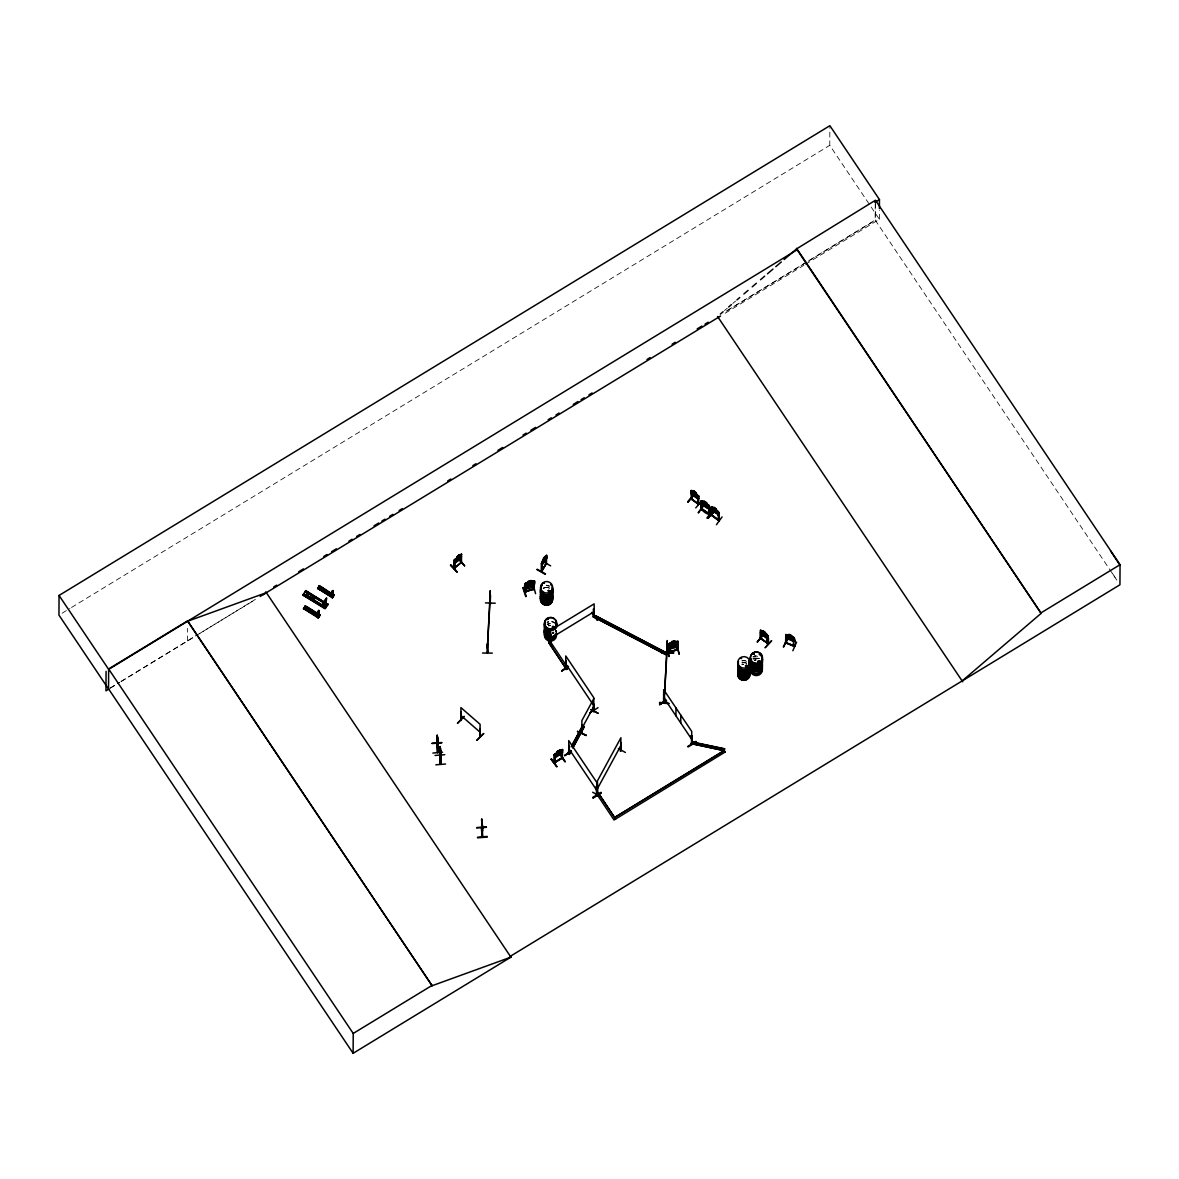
<?xml version="1.0" encoding="UTF-8"?>
<svg xmlns="http://www.w3.org/2000/svg" width="1179" height="1179" viewBox="0 0 1179 1179"><rect width="100%" height="100%" fill="white"/><g stroke="black" fill="none" stroke-linecap="round" stroke-linejoin="round"><path stroke-width="0.75" stroke-dasharray="5 3.75" d="M187.446 640.934L187.505 628.363M556.562 632.15L556.547 631.237A6.072 5.792 0.3 0 1 556.414 632.755M805.449 264.288L879.357 219.25L829.765 145.341L829.869 127.479M875.245 204.055L875.157 220.016L808.072 261.09M1116.881 580.201L875.363 220.311L875.466 202.066M879.357 219.25L879.416 210.304M552.656 633.624L553.26 632.504M553.879 633.359L553.452 632.872M553.732 633.521L553.791 632.887M556.016 632.091L556.576 630.544M724.495 310.549L727.266 308.191M732.807 303.445L735.578 301.072M110.295 688.197L119.668 682.464M121.231 681.506L197.689 634.715M199.251 633.757L255.416 599.374M806.51 262.047L725.365 311.713L806.613 262.21M62.089 613.213L69.944 608.423M71.506 607.465L829.765 145.341M808.175 261.252L875.363 220.311M110.089 688.079L119.374 682.258M120.921 681.477L255.062 599.728M725.247 313.172L803.886 265.246M547.159 622.291L548.662 621.642A6.072 5.792 0.3 0 0 547.233 622.247M553.85 632.327L552.361 632.976A6.087 5.792 0.3 0 0 553.791 632.371M753.013 658.84L754.486 658.088M550.21 623.337L547.144 624.354L550.21 623.426A6.042 5.762 0.3 0 0 547.248 624.325M548.633 625.666L550.21 625.401A6.087 5.792 0.3 0 0 548.648 625.607L550.21 625.386A6.175 5.88 0.3 0 0 548.618 625.769M552.671 632.312L553.585 632.504M754.486 658.177L759.217 658.575A6.101 5.807 0.3 0 0 753.072 658.914M743.551 664.44L741.945 664.691A6.087 5.792 0.3 0 1 743.551 664.396A6.175 5.88 0.3 0 0 741.959 664.823M543.313 588.292A6.042 5.762 0.3 0 1 549.355 588.026L546.29 587.304L543.224 588.321A6.101 5.807 0.3 0 1 549.37 588.188M549.429 585.978L546.304 585.315A6.175 5.88 0.3 0 1 549.414 585.992A6.072 5.792 0.3 0 0 546.304 585.3M757.684 658.074L759.202 658.589M547.896 587.451L549.429 588.056M745.172 662.524L746.69 663.055M1112.283 573.186L1117.073 580.422M556.4 631.679L555.604 630.22A6.072 5.792 0.3 0 1 556.267 631.561M547.233 622.6A6.087 5.792 0.3 0 1 548.662 621.967M551.816 621.819A6.087 5.792 0.3 0 1 554.616 623.205M553.776 632.003A6.072 5.792 0.3 0 1 552.347 632.637M556.4 630.426A6.042 5.762 0.3 0 1 555.869 631.841M548.648 625.99A6.072 5.792 0.3 0 1 550.21 625.725M556.562 630.883A6.087 5.792 0.3 0 1 556.429 632.386M556.4 630.75A6.042 5.762 0.3 0 1 555.869 632.165M547.233 624.649A6.042 5.762 0.3 0 1 550.225 623.75M555.604 630.544A6.087 5.792 0.3 0 1 556.267 631.915M742.004 661.006A6.087 5.792 0.3 0 1 746.646 661.39M742.004 663.055A6.042 5.762 0.3 0 1 746.616 663.438M753.086 657.086A6.087 5.792 0.3 0 1 757.67 656.305M754.486 660.255A6.175 5.88 0.3 0 1 756.063 659.989M753.101 659.135A6.042 5.762 0.3 0 1 759.143 658.869M546.304 585.654A6.087 5.792 0.3 0 1 549.385 586.302M556.709 631.06L556.562 632.592A6.175 5.88 0.3 0 0 556.65 631.119M754.516 656.113L753.027 656.762A6.072 5.792 0.3 0 1 757.67 655.951L754.501 656.113M743.566 660.417L741.989 660.682A6.072 5.792 0.3 0 1 746.646 661.036L743.566 660.402M756.078 659.872L754.472 660.122A6.087 5.792 0.3 0 1 756.078 659.827M743.551 662.392L741.959 662.745A6.042 5.762 0.3 0 1 746.616 663.114L743.551 662.392M553.364 622.026L551.831 621.51A6.072 5.792 0.3 0 1 554.602 622.851L553.319 622.026"/><path stroke-width="1.5" d="M879.416 208.521L879.46 199.59L829.869 125.696L59.053 595.454L58.95 615.114L108.542 689.022L108.645 668.994L187.549 620.906L432.118 985.732L510.92 957.142L510.36 956.272L1119.947 584.769L1120.05 564.697L875.466 200.238L796.562 248.902L1041.145 613.36L962.138 680.946M106.066 671.352L105.963 690.85L108.748 689.155M432.118 985.732L187.549 620.906M305.508 591.151L305.921 590.532L303.047 594.717L325.375 608.246L302.87 595.041L325.021 608.777L328.057 604.282L305.567 591.062M305.066 609.469L306.835 606.802M305.317 596.029L307.984 592.02M306.82 596.957L309.487 592.963M307.572 610.958L309.34 608.423M308.898 611.857L310.666 609.189M309.06 598.254L311.728 594.452M310.386 612.785L312.17 610.118M311.064 599.492L313.717 595.704M313.305 600.995L315.972 596.987M332.802 597.046L332.345 597.768L317.696 588.277L332.95 596.883L317.903 588.129M318.463 617.162L318.197 617.988M318.463 614.303L319.951 615.394M318.595 613.832L316.827 616.425M318.728 614.657L318.846 610.413M318.713 615.35L318.802 616.646M318.861 611.179L318.861 610.457M319.185 589.22L320.968 586.685M318.433 615.63L319.48 615.364M319.465 585.757L334.129 595.144M318.227 617.958L303.563 608.541L305.346 605.873L320.231 614.996L319.642 615.865L304.845 606.728L319.966 614.966M320.187 589.898L321.97 587.23M321.69 590.826L323.459 588.174M323.017 591.593L324.8 589.073M323.149 606.566L325.61 603.073M324.52 592.521L326.288 590.001M325.389 607.966L325.419 608.187M326.937 604.856L325.92 606.787L326.73 604.739L326.922 605.726M327.644 604.665L325.61 602.557M327.644 604.901L327.85 603.957M332.581 596.972L332.316 597.797M332.581 594.113L330.945 596.235M332.552 590.591L331.211 594.142L331.785 596.265M333.598 595.749L332.935 596.456M334.084 595.056L332.449 597.517L317.696 588.35L319.465 585.683M510.463 956.213L511.038 957.068L353.125 1053.304L353.228 1033.452L108.645 668.994M432.074 743.551L441.786 742.814M432.87 753.057L442.582 752.202M435.051 755.444L444.778 754.693M437.276 744.023L437.35 735.652M437.188 744.421L437.262 734.915M438.028 744.037L437.556 752.674L436.687 743.33M437.527 738.069L437.66 740.663L437.409 736.654M437.527 736.654L437.512 740.648M437.763 740.913L437.542 752.29M438.013 743.949L437.822 746.661L437.321 739.528M440.651 751.362L439.796 747.309L439.841 756.107L440.135 746.587L440.135 755.179M440.489 755.547L440.533 764.346L439.752 754.796M440.489 751.554L440.504 749.741M440.504 748.311L440.548 749.446L440.371 748.223M440.828 755.518L440.356 763.52M440.725 754.383L440.74 752.585M440.651 752.335L440.637 750.301M445.574 764.021L435.847 764.817M450.791 564.8L457.143 572.036L450.407 565.257M461.254 562.324L453.841 568.322L454.549 567.423M454.814 568.145L454.637 559.907L454.077 568.617L454.902 567.954M460.738 554.557L454.239 560.069L454.151 568.558L461.475 562.383M454.534 567.703L454.637 561.469M456.745 557.814L459.103 554.793L459.088 555.928L460.296 555.265L459.073 558.831L455.595 560.909L456.818 557.785M457.128 571.874L450.687 565.036M463.995 716.449L457.423 723.346L464.187 716.464M459.103 554.793L459.103 555.751M461.254 562.044L460.709 563.267L460.547 556.65M461.475 562.28L460.783 563.253L461.225 554.528M461.21 556.105L461.402 562.634M461.387 562.766L461.52 554.115L460.68 558.448L455.035 563.09L454.224 562.663L455.094 563.017L460.738 558.433M461.195 720.531L461.107 712.131L460.827 719.942M458.189 558.92L464.6 565.787M483.655 733.559L476.92 740.132M476.684 827.864L486.411 827.334M477.48 837.237L487.207 836.442M479.941 736.993L480.104 724.304L460.901 707.592L461.092 719.691M479.986 728.563L480.045 736.389M482.093 835.764L481.872 819.228L481.769 827.82M492.321 653.107L482.565 653.033M481.813 828.734L481.872 819.228M481.386 827.717L482.123 836.972L482.137 828.189M482.137 824.195L482.137 822.382M482.182 822.087L481.43 819.95M482.535 836.117L482.476 828.174M482.373 825.226L482.24 826.685M482.27 823.296L482.167 836.707M485.483 602.882L495.239 603.206M487.708 651.913L487.384 644.014L487.723 652.444M490.14 603.766L490.567 595.366M523.329 587.437L526.276 596.471M525.716 592.02L525.731 583.738L524.891 583.988L524.847 592.182L525.878 591.593M525.141 583.679C522.665 591.121 528.737 589.043 533.188 586.891L534.205 585.506L533.159 586.788M525.701 591.976L525.701 588.454M528.148 583.502L531.213 582.647L528.148 583.502L526.718 585.27M528.104 581.453L526.704 583.31L526.718 587.068L531.066 586.479L532.584 585.226L532.599 581.527L531.081 581.66L531.154 580.54L525.082 583.782L526.07 583.074M528.752 583.502L530.579 582.927M529.489 585.477L532.274 583.708L530.314 585.388L532.318 585.904L529.71 585.786L527.072 587.555L529.062 585.786L527.16 585.27L529.622 585.344M531.184 582.544L531.213 583.605L532.599 583.428L531.066 584.563L526.689 585.108M531.154 580.54C531.862 583.517 536.976 576.958 534.131 585.624M533.984 589.249L524.847 591.902L534.043 588.778M533.247 581.792C534.116 578.624 533.114 591.593 533.011 589.102M533.91 588.793L524.861 591.814M534.087 580.967L533.984 589.529L533.159 589.736M535.575 593.656L533.586 586.11M537.211 569.221L545.553 573.878M542.089 571.004L542.089 563.017L541.353 563.562L541.308 571.432L546.245 563.533L541.603 571.682L542.045 570.695M541.721 563.017L541.736 571.27M543.313 559.17L542.62 563.562L544.963 560.585L545.803 556.694L544.993 557.682C545.936 553.202 540.837 564.314 544.949 556.547M543.46 560.452L543.445 562.25L544.978 558.006M543.401 560.187L543.372 559.111M543.74 558.89L546.525 555.913L546.039 564.49L546.57 563.488M545.759 561.189L545.759 563.93M546.481 563.886L546.525 555.338M546.614 557.962L546.673 555.28L545.98 555.884M568.175 668.213L566.583 669.436L549.06 643.086L550.652 642.113L568.175 668.464M550.652 565.861L542.207 561.071M550.372 643.528L550.328 630.559L594.142 603.869L594.26 616.779L594.128 608.644L593.494 617.31L593.936 616.19M550.593 643.513L551.094 642.408M550.652 642.113L549.06 643.321M551.05 634.891L550.313 635.348L551.05 634.891L551.286 643.027M551.124 759.217L556.856 766.777L551.094 759.261M555.014 762.179L555.162 754.648L554.233 754.825L554.336 763.049L554.543 754.413L561.646 749.844L559.745 750.92L559.76 749.947L559.804 751.008L561.16 750.507L559.789 753.897L555.943 755.488L557.24 751.48M554.602 754.501L555.338 757.611M554.882 762.224L554.955 755.945M556.856 766.615L551.521 758.834M568.514 666.562L561.705 670.954L566.126 668.434L566.023 660.549L566.244 669.377L565.655 668.213M561.69 750.61L562.25 749.888L561.764 758.465M561.793 758.215L554.101 762.695L562.295 757.404M554.484 762.96L562.383 758.009L562.442 749.593M562.471 757.964L561.764 758.171M562.486 752.261L562.53 749.52L561.587 749.77L562.589 749.608M564.653 755.606L571.432 751.185L564.653 755.606L568.47 752.659M559.73 753.764L565.036 761.722L559.789 753.735M565.625 668.552L565.773 655.951L593.803 697.717L593.553 711.644L593.612 703.73M566.554 668.861L565.994 668.036M566.524 669.2L566.023 660.549M566.583 669.436L549.06 643.086M569.413 750.065L567.659 753.543L569.339 754.368L571.093 751.141M569.03 753.897L568.72 740.604L596.751 782.384L596.736 795.103C594.57 793.467 600.804 791.831 596.515 793.644L614.038 819.994L725.159 752.025L724.142 750.507L692.382 743.846L692.795 742.077L724.54 748.739L724.142 750.743L614.613 817.504L724.142 750.507L724.54 748.739M568.971 745.216L569.192 754.029L569.428 750.463M568.646 753.248L568.956 749.756M569.339 754.368L571.093 750.89M581.925 732.807L581.881 720.59L593.833 698.572M582.175 733.058L582.043 724.982L582.22 733.367M572.051 745.452L582.603 725.792L584.298 726.618L572.861 747.899M586.243 735.504L577.489 731.407L586.272 735.313M589.839 712.882L598.033 707.665M591.711 612.594L597.37 620.213L591.607 612.52M592.669 792.259L601.29 796.739M593.435 617.28L593.376 609.101M592.786 797.387L600.981 792.332M593.921 711.748L593.302 701.8M666.666 652.739L665.752 654.566L594.393 617.472L595.292 615.644L666.666 652.989L595.292 615.644M596.25 786.452L596.633 793.894M596.957 794.749L596.53 786.275M597.046 794.808L596.972 781.736L620.906 737.73L620.685 751.347L621.156 750.271M597.694 793.452C597.016 760.219 597.444 807.969 597.355 793.261M591.062 709.67L598.284 713.383L591.165 709.596M621.141 750.227L620.876 742.505L620.346 751.111M625.371 752.467L618.356 748.503M666.489 700.414L659.621 704.659L666.444 700.282M667.741 702.949L659.547 703.082M667.506 653.107L667.122 654.124L667.24 640.536L664.16 703.082L663.954 694.254L664.455 702.905L664.647 697.865M664.278 701.49L664.278 702.787L664.75 701.682M665.752 654.566L594.393 617.221M672.222 653.107C640.418 652.12 691.189 652.989 667.167 653.092M667.55 645.34L667.55 653.755M668.699 651.84L668.522 643.881L669.466 643.985L669.348 651.972L668.508 652.12L677.881 649.6L668.405 651.707M669.348 648.391L669.48 651.913L668.405 651.427M674.771 640.845L674.771 641.803L676.348 641.862L676.333 645.561L674.786 646.726L670.35 647.065L671.809 643.572L674.904 642.791M672.428 643.616L674.285 643.144M677.999 641.45L668.699 643.69L668.729 648.362L669.672 649.084L676.938 647.256L677.999 646.018L677.969 641.347L671.779 641.523L670.335 645.105L671.883 645.502L676.333 643.66M675.935 715.815L675.965 707.945M677.881 649.88L676.879 650.056L676.908 646.578M676.982 646.888L677.011 650.056L677.837 649.202M677.969 641.347L677.925 649.511M677.159 645.001L679.104 653.977M680.74 722.992L680.784 715.122M688.064 502.077L694.166 494.959M687.77 746.44L695.949 741.37M691.439 498.275L691.808 499.321L691.203 490.376L692.044 490.7M691.97 498.688L691.366 490.685L691.439 498.57L698.69 504.509L698.661 496.005M692.058 491.201L691.66 499.336L698.808 504.052M692.029 743.566L691.513 735.328L691.719 744.155L691.1 743.345L691.66 744.082L691.734 731.437L663.689 689.656L663.571 701.932M691.41 742.829L692.029 743.861M725.159 752.025L724.142 750.743L692.382 743.846M693.738 492.1L693.724 490.965L696.244 492.851L697.32 496.948L692.471 493.279L692.486 491.481L693.738 492.1L693.812 491.053M692.382 744.082L692.795 742.077M694.166 491.614L695.669 492.748M695.772 507.854L701.888 500.751M696.229 493.824L693.724 490.965M697.865 503.993L698.616 504.45L691.115 498.85M697.968 496.064L697.939 504.052L698.174 495.799M703.937 505.143L698.189 512.659M698.572 498.658L698.587 496.079M701.181 509.181L702.271 509.475L701.181 508.886M702.227 501.547L701.313 501.37L701.859 509.711L701.372 503.374L702.124 504.892L708.358 508.768M706.501 507.633L706.589 502.711L701.299 500.736L709.213 505.732C716.773 528 688.182 497.125 709.124 513.941M703.996 506.086L704.084 501.163M704.467 501.679L706.088 502.681M706.855 518.038L712.529 510.463M709.257 514.28L708.756 505.614L709.449 513.897M708.859 513.454L708.741 507.191M716.405 510.168L718.925 512.511L718.939 520.882L711.364 515.179L711.453 506.764L712.293 507.073M718.306 519.777L711.689 514.943L711.6 511.774M711.497 514.575L712.042 515.768M712.249 515.311L711.409 507.309L712.308 507.574M716.331 510.242L717.584 513.322L713.973 511.377L712.735 507.854L713.988 508.473L713.973 507.338L716.478 510.198M714.415 507.987L715.918 509.122M718.217 520.396L718.424 512.187M718.91 512.379L718.851 520.897M722.064 516.947L716.449 524.699M757.345 641.951L763.402 634.538L757.36 641.833M768.104 643.542L760.411 638.325L760.588 630.22M761.339 634.11L761.089 639.165M761.148 631.222C760.249 627.641 762.754 642.408 760.337 638.222M763.461 631.384L764.965 632.519M771.538 640.786L765.068 647.787L771.538 640.816M765.466 633.668L763.019 630.736L765.539 632.622L766.63 636.704L761.767 633.049L761.781 631.251L763.034 631.87L763.108 630.824L762.946 631.782L760.44 630.234L760.367 638.34M765.525 633.58C770.167 634.243 768.236 646.534 767.22 643.454M767.264 635.82C768.841 634.788 765.864 641.199 767.22 643.734M767.455 638.723L767.146 643.631M760.426 638.414L768.074 643.572M767.868 638.428L767.883 635.849M783.726 646.888L787.572 638.355L783.298 646.858M785.862 642.658L785.848 637.957M785.892 634.567L786.761 638.443L785.745 637.205M786.658 638.281L786.511 643.38L785.862 634.818M788.692 635.481C787.587 632.268 796.076 638.502 788.736 634.42L788.795 635.555L787.321 635.26L787.307 637.073L792.981 639.431L791.581 635.628M791.669 636.601C796.164 636.1 796.267 646.799 793.718 646.343C792.244 643.808 795.309 636.955 793.703 638.355M793.673 645.974L793.718 646.343M796.547 642.172L792.848 650.749M1041.145 613.36L796.562 248.327M659.547 703.052L669.289 703.539M659.577 702.419L667.682 703.052M487.384 644.014L487.34 644.839L487.723 644.029M487.222 652.753L490.258 590.561L490.14 604.149L490.184 602.926M490.479 604.061L490.567 603.044M664.322 694.829L664.366 693.989M437.969 752.556L437.158 743.507M487.325 647.934L490.213 598.431M664.617 692.412L667.196 648.406M709.537 513.705L702.006 509.682M323.577 602.557L326.716 598.092L325.817 603.884L324.033 606.478L323.238 603.456M326.2 598.166L325.979 603.987L324.21 606.581L323.238 602.941M331.432 594.024L331.667 596.206L333.289 591.165M332.964 594.54L333.303 590.517M543.342 583.237L544.403 583.192L543.386 583.207M548.206 618.975L547.351 619.535L548.043 618.798M549.93 590.871L549.561 591.696M549.06 597.724L549.606 597.105M552.361 627.081L553.54 626.55M746.764 665.472L746.351 666.621L745.732 665.649M753.912 653.785L753.912 653.284M754.133 653.962L753.543 653.844M759.055 661.964L758.362 660.933M554.145 762.621L555.014 761.899M561.469 758.2L562.206 757.463M440.887 764.198L440.209 755.238M482.535 836.545L481.725 827.407M317.004 614.038L317.652 616.47L319.17 611.356M323.341 603.397L323.414 602.454M325.935 605.49L325.227 604.68M325.92 606.787L326.73 605.313M331.24 594.26L331.432 593.111M324.328 590.089L324.004 591.077L325.139 591.224M487.738 652.341L487.281 651.972M667.063 653.269L667.122 654.124M664.72 702.33L663.541 702.271M332.404 595.144L333.053 595.292M487.693 652.341L487.708 651.633M597.606 793.88L597.031 794.926M546.054 559.774L546.658 557.888L541.75 565.743M325.92 604.915L325.389 604.694M565.714 668.699L566.185 669.289M566.465 669.112L565.994 668.331M569.074 752.821L569.486 753.735L568.617 753.381M593.789 710.451L593.685 709.507M317.122 613.714L317.534 616.396M317.696 612.078L318.566 610.619M548.574 590.414L548.5 591.106M552.42 626.86L553.378 626.58M740.913 658.074L741.429 658.25M745.408 665.84L746.764 665.236M757.935 661.272L759.291 660.667M440.946 763.933L440.622 752.069M543.372 560.084L541.677 563.09M786.496 643.012L785.774 642.319M785.597 642.938L786.673 642.643M794.469 646.549C767.721 635.525 811.845 652.783 786.673 642.923M793.482 637.5L785.803 634.508L785.597 642.643M786.644 638.546L793.541 641.391M794.543 640.845L793.467 641.332M331.888 591.725L332.39 590.812M325.92 607.45L303.784 593.7M305.022 591.858L327.541 605.033L305.346 591.386M305.184 606.227L304.875 606.699M305.228 606.153L319.995 615.335M334.011 595.307L319.111 586.258L333.775 595.646M320.098 614.76L318.315 617.781L318.816 617.074L304.005 607.981L303.46 608.791M314.1 597.37L312.45 598.46L314.233 598.932M677.822 649.821L668.567 652.061M460.621 558.374L461.578 556.797M577.474 731.452L586.272 735.475M317.858 611.415L317.431 613.36M323.871 601.938L326.008 598.652M597.355 785.759L596.957 786.511L597.65 785.907M621.186 742.652L620.478 743.256M620.832 750.08L620.743 750.433M545.317 574.394L536.961 569.604M571.181 746.823L582.603 725.792M581.837 728.445L593.803 706.442M572.861 747.648L584.298 726.618M596.928 789.606L620.861 745.585M593.184 709.345L594.01 709.787M594.083 710.274L593.553 709.11M596.132 793.998L596.692 795.029M594.393 617.472L595.292 615.88M317.578 588.601L318.168 587.731L332.714 597.237M318.993 586.508L319.583 585.639M318.816 617.089L303.563 608.467L318.581 617.428M561.587 753.749L562.575 752.217M546.231 555.751L542.193 561.911M542.089 563.017L541.353 563.562M546.245 563.238L541.692 571.255M706.619 502.814L703.937 501.163M706.619 503.787L708.358 504.848M709.36 505.688L708.373 504.774M333.613 595.174L332.935 595.881M698.499 512.836L703.937 504.98M709.493 506.071L708.564 505.879M548.22 590.532L549.694 590.65M549.65 591.136L549.37 591.313M553.762 627.331L552.391 627.567M740.677 658.413L741.562 658.486M754.059 654.08L753.16 653.888M759.6 667.992L758.613 668.522M455.123 559.17L454.239 560.069M305.877 590.605L327.88 604.488M325.905 607.494L303.563 593.965M534.072 583.546L533.159 584.902L525.996 587.054L525.068 586.376M533.085 584.887L534.22 583.62M691.366 490.685L691.852 491.451M692.014 490.641L698.734 496.05M697.865 498.968L691.896 494.605L698.734 498.643M693.768 494.649L687.696 501.945L694.166 494.797M711.468 506.911L714.047 508.4M713.973 507.338L716.493 509.225M712.219 510.905L718.91 515.105M713.413 512.556L707.945 518.318L714.032 511.023M714.356 511.155L707.975 518.318M718.114 511.421L712.19 507.088M761.31 630.411L767.161 634.803M760.426 632.828L767.087 638.812L767.942 638.355M761.192 634.376L768.03 638.414M763.078 634.42L757.419 642.024M676.849 645.252L677.984 644.043M325.139 591.268L324.328 590.148M310.048 610.383L310.858 611.518M311.02 611.415L310.048 610.442M476.92 740.294L483.67 733.589M551.183 642.776L550.18 642.968L551.271 642.968M305.125 606.315L319.76 615.63M318.698 617.221L303.917 608.04M720.34 314.115L723.11 311.742M728.651 306.997L731.422 304.624M736.963 299.879L739.734 297.521M743.89 293.954L748.061 290.402M752.217 286.836L756.373 283.284M760.529 279.732L764.685 276.166M767.455 273.808L772.997 269.063M775.782 266.69L781.323 261.944M784.094 259.572L796.562 248.902M454.858 560.143L453.974 560.452M464.644 565.876L459.633 559.774M552.627 626.358L553.879 626.712M746.97 666.562L745.452 666.032M533.1 582.942L534.249 583.001L525.097 585.771M440.224 755.768L440.445 763.034M593.568 609.366L594.304 608.909M594.083 616.499L593.641 616.941M593.258 616.735L594.349 616.779M568.219 666.297L561.631 670.822M555.162 754.648L554.233 754.825M664.145 695.138L663.954 694.254M565.036 761.722L560.143 753.646M664.809 700.871L659.621 704.659M596.692 794.734L596.545 793.865M691.985 736.035L691.233 735.504M593.081 797.977L601.246 792.863L593.066 797.918M688.064 747L696.244 741.945M263.226 594.584L266.351 592.683L187.549 621.274M797.137 249.756L108.645 669.363L59.053 595.454M874.803 202.42L879.46 199.59M273.616 587.039L276.756 585.138M298.714 571.741L303.416 568.882M323.812 556.444L326.951 554.543M331.653 551.669L336.369 548.81M348.91 541.161L352.049 539.245M356.751 536.371L359.89 534.455M374.008 525.863L378.724 522.99M381.863 521.074L384.988 519.173M389.704 516.299L392.843 514.383M399.106 510.566L402.245 508.65M447.74 480.929L450.879 479.013M472.838 465.631L475.977 463.715M497.936 450.334L502.652 447.46M523.034 435.036L526.173 433.12M530.889 430.247L535.59 427.387M548.147 419.739L551.271 417.823M555.987 414.964L559.126 413.048M573.245 404.441L577.946 401.567M581.085 399.666L584.224 397.75M588.925 394.877L592.064 392.961M646.976 359.507L650.101 357.591M672.074 344.209L675.213 342.293M697.172 328.912L701.873 326.038M705.013 324.137L708.152 322.221M260.161 596.456L720.531 316.046M550.298 638.428L594.098 611.724M559.907 749.947L557.21 751.583M554.498 755.459L562.604 750.551M555.324 757.596L561.587 753.646M1041.145 612.785L1120.05 564.697M353.228 1033.452L432.133 985.364M677.984 643.321L668.744 645.768L669.746 645.09M549.532 591.607L548.176 590.944M746.13 665.339L745.762 666.209M758.009 661.684L759.32 662.141M746.646 672.649L745.85 672.59M522.813 587.746L525.775 596.603M709.257 508.237L708.358 508.621L709.345 508.296M460.635 554.528L461.593 554.189M711.63 514.914L718.718 520.543M718.306 519.703L719.146 520.632L718.188 520.145M666.724 647.522L669.097 656.556L667.226 647.418M697.806 498.879L698.646 498.584M717.982 515.341L718.895 514.958M531.081 583.9L528.236 584.784L531.066 583.797M528.133 581.556L531.184 580.628M526.055 583.148L533.159 580.996M525.834 584.047L524.891 583.988M482.285 824.003L482.137 820.967L482.624 830.841M669.731 645.178L671.942 644.648M671.912 644.869L674.786 644.147M676.923 641.848L677.866 641.966L677.011 642.172M669.466 643.985L668.522 643.881M671.883 644.736L674.786 644.029M760.632 638.031L768.119 643.675M437.232 736.448L436.819 735.637M437.512 737.612L437.232 739.572M432.03 743.256L441.757 742.534M440.209 748.12L439.796 747.309M440.194 751.2L440.224 749.181L440.902 758.333M440.135 747.28L440.813 754.398L440.754 752.32M441.005 755.71L440.917 754.383M481.843 823.841L481.857 821.822M476.655 827.57L486.382 826.847M482.653 828.351L481.769 819.936M477.524 837.827L487.236 837.09M676.333 643.749L674.801 643.822L676.893 643.262M676.879 643.395L677.91 643.469M758.819 660.903L759.644 660.977M663.91 701.844L663.969 702.684M692.795 742.328L724.54 748.989M704.025 502.21L702.669 501.709L704.01 505.113L707.857 506.719L707.872 504.907L706.53 503.757M786.688 634.656L788.839 635.452M582.603 726.028L584.298 726.868M567.659 753.293L569.339 754.133M554.528 756.992L555.383 757.522M704.01 502.534L706.53 504.081M704.01 504.347L706.516 505.894M319.111 586.258L333.893 595.439M525.171 586.346L526.07 587.009M668.802 648.229L669.746 649.039M668.685 646.284L669.716 646.962L676.893 645.164M460.856 715.447L480.059 732.174M593.641 709.537L594.01 710.082M788.25 635.289L793.776 641.288M547.557 639.386L552.479 647.58M717.569 316.488L962.712 681.801M663.659 697.526L691.69 739.292M565.728 663.806L592.757 704.099M568.676 748.473L596.707 790.239M598.107 792.671L615.63 819.022L598.107 792.922M557.151 752.467L554.454 754.457M265.776 591.829L510.92 957.142M108.542 688.86L353.125 1053.304M1110.485 550.799L1120.05 565.272M692.029 494.532L691.189 492.969L691.955 494.62M760.573 632.799L761.325 634.302M677.085 646.475L679.075 654.153M671.809 641.627L671.897 642.599L669.687 643.1M482.373 827.805L482.506 828.542M440.725 755.164L440.858 755.901M437.748 743.492L437.881 744.229M481.769 819.243L481.857 820.039M440.239 746.587L440.327 747.398L440.135 746.587M437.158 735.622L437.925 744.052M437.851 743.861L437.925 744.686L437.512 743.875M437.895 742.431L437.645 740.397M482.005 822.677L482.123 824.961M440.356 750.021L440.489 752.32M437.247 737.509L437.335 739.557M550.785 633.285A6.087 5.792 0.3 0 1 545.111 624.826M555.633 624.369A6.087 5.792 0.3 0 1 556.591 627.228M550.785 632.902A6.072 5.792 0.3 0 1 545.125 624.457M555.618 624.015A6.072 5.792 0.3 0 1 556.576 626.86M550.77 634.936A6.042 5.762 0.3 0 1 545.125 626.535M555.722 622.026A6.175 5.88 0.3 0 1 555.073 629.159M545.037 622.483A6.175 5.88 0.3 0 0 550.799 631.06A6.072 5.792 0.3 0 1 545.125 622.659M555.633 622.203A6.072 5.792 0.3 0 1 556.444 626.565M555.648 621.834A6.087 5.792 0.3 0 1 555.014 628.864M553.806 629.837A6.087 5.792 0.3 0 1 552.361 630.485M550.799 630.75A6.087 5.792 0.3 0 1 545.125 622.291M556.547 633.418A6.087 5.792 0.3 0 1 549.163 639.342A6.087 5.792 0.3 0 1 545.066 631.001M556.547 633.049A6.072 5.792 0.3 0 1 549.178 638.959A6.072 5.792 0.3 0 1 545.081 630.647M556.223 633.624A6.042 5.762 0.3 0 1 549.945 641.111A6.042 5.762 0.3 0 1 545.096 632.71M550.77 635.26A6.042 5.762 0.3 0 1 545.125 626.86M545.007 628.672A6.175 5.88 0.3 0 0 555.044 635.348A6.072 5.792 0.3 0 1 545.096 628.834M554.985 635.054A6.087 5.792 0.3 0 1 545.081 628.466M748.974 663.409A6.087 5.792 0.3 0 1 744.126 672.325A6.087 5.792 0.3 0 1 738.437 663.865M748.93 665.457A6.042 5.762 0.3 0 1 744.111 674.314A6.042 5.762 0.3 0 1 738.467 665.899M748.93 665.133A6.042 5.762 0.3 0 1 744.111 673.99A6.042 5.762 0.3 0 1 738.467 665.575M748.974 661.257A6.072 5.792 0.3 0 1 744.126 670.144A6.072 5.792 0.3 0 1 738.467 661.699M748.96 663.055A6.072 5.792 0.3 0 1 744.126 671.956A6.072 5.792 0.3 0 1 738.452 663.512M748.989 660.874A6.087 5.792 0.3 0 1 744.141 669.79A6.087 5.792 0.3 0 1 738.452 661.331M748.93 669.598A6.087 5.792 0.3 0 1 744.096 678.514A6.087 5.792 0.3 0 1 738.408 670.055M748.901 671.308A6.042 5.762 0.3 0 1 744.082 680.18A6.042 5.762 0.3 0 1 738.437 671.765A6.101 5.807 0.3 0 0 744.082 680.342A6.101 5.807 0.3 0 0 748.93 671.411M748.93 667.432A6.072 5.792 0.3 0 1 744.096 676.333A6.072 5.792 0.3 0 1 738.437 667.889M748.93 669.245A6.072 5.792 0.3 0 1 744.096 678.131A6.072 5.792 0.3 0 1 738.422 669.687M748.945 667.063A6.087 5.792 0.3 0 1 744.096 675.98A6.087 5.792 0.3 0 1 738.422 667.52M762.165 660.211A6.087 5.792 0.3 0 1 756.653 667.756A6.087 5.792 0.3 0 1 750.433 660.726M762.165 659.857A6.072 5.792 0.3 0 1 756.653 667.388A6.072 5.792 0.3 0 1 750.448 660.358M762.12 661.92A6.042 5.762 0.3 0 1 756.638 669.421A6.042 5.762 0.3 0 1 750.463 662.421M762.268 657.897A6.175 5.88 0.3 0 1 756.667 665.545A6.072 5.792 0.3 0 1 750.448 658.56M750.36 658.413A6.175 5.88 0.3 0 0 756.667 665.545A6.072 5.792 0.3 0 0 762.165 658.044M759.217 654.448A6.175 5.88 0.3 0 1 761.575 656.511M762.179 657.676A6.087 5.792 0.3 0 1 756.667 665.221A6.087 5.792 0.3 0 1 750.448 658.191M762.135 666.4A6.087 5.792 0.3 0 1 756.623 673.946A6.087 5.792 0.3 0 1 750.404 666.901M762.12 666.047A6.072 5.792 0.3 0 1 756.623 673.563A6.072 5.792 0.3 0 1 750.419 666.548M762.091 668.11A6.042 5.762 0.3 0 1 756.609 675.596A6.042 5.762 0.3 0 1 750.419 668.611M762.12 662.244A6.042 5.762 0.3 0 1 756.638 669.746A6.042 5.762 0.3 0 1 750.463 662.745M762.135 664.234A6.072 5.792 0.3 0 1 757.419 671.676A6.072 5.792 0.3 0 1 750.286 666.238M762.15 663.865A6.087 5.792 0.3 0 1 757.419 671.323A6.087 5.792 0.3 0 1 750.271 665.884M552.376 589.692A6.087 5.792 0.3 0 1 546.864 597.237A6.087 5.792 0.3 0 1 540.645 590.207M552.465 589.441A6.175 5.88 0.3 0 1 546.864 597.09A6.175 5.88 0.3 0 1 540.557 589.942M552.332 591.725A6.042 5.762 0.3 0 1 546.85 599.227A6.042 5.762 0.3 0 1 540.66 592.226M552.332 591.401A6.042 5.762 0.3 0 1 546.85 598.903A6.042 5.762 0.3 0 1 540.66 591.902M552.376 587.525A6.072 5.792 0.3 0 1 546.864 595.056A6.072 5.792 0.3 0 1 540.66 588.041M541.205 586.611A6.072 5.792 0.3 0 1 542.104 585.373M552.376 589.338A6.072 5.792 0.3 0 1 546.864 596.869A6.072 5.792 0.3 0 1 540.66 589.839M552.391 587.157A6.087 5.792 0.3 0 1 546.864 594.702A6.087 5.792 0.3 0 1 540.645 587.673M541.19 586.243A6.087 5.792 0.3 0 1 542.104 585.005M550.696 584.637A6.087 5.792 0.3 0 1 551.713 585.786M552.347 595.881A6.087 5.792 0.3 0 1 546.82 603.427A6.087 5.792 0.3 0 1 540.601 596.382M552.435 595.616A6.175 5.88 0.3 0 1 546.835 603.265A6.175 5.88 0.3 0 1 540.527 596.132M540.586 598.195A6.101 5.807 0.3 0 0 546.82 605.254A6.101 5.807 0.3 0 0 552.347 597.694A6.042 5.762 0.3 0 1 546.82 605.078A6.042 5.762 0.3 0 1 540.63 598.092M552.347 593.715A6.072 5.792 0.3 0 1 546.835 601.246A6.072 5.792 0.3 0 1 540.63 594.216M552.332 595.528A6.072 5.792 0.3 0 1 546.82 603.044A6.072 5.792 0.3 0 1 540.616 596.029M552.361 593.346A6.087 5.792 0.3 0 1 546.835 600.892A6.087 5.792 0.3 0 1 540.616 593.848M306.068 610.029L307.837 607.421L306.068 610.029M456.818 558.109L456.804 559.907L459.073 558.065L459.088 556.252L456.818 558.109M457.231 556.65L458.69 555.456L457.231 556.65M528.221 582.839L528.236 586.597L531.066 585.712L531.081 581.984L528.221 582.839M528.737 581.556L530.579 581.011L528.737 581.556M557.299 752.85L557.284 754.663L559.804 753.13L559.804 751.318L557.299 752.85M557.741 751.45L559.362 750.463L557.741 751.45M671.897 642.923L671.897 646.681L674.786 645.945L674.801 642.231L671.897 642.923M672.428 641.671L674.285 641.229L672.428 641.671M673.238 645.517L676.009 644.014L674.005 645.591L676.083 646.18L673.386 645.959L670.704 647.566L672.737 645.915L670.807 645.296L673.327 645.488M693.738 492.424L693.724 494.237L696.067 495.991L696.082 494.193L693.738 492.424M701.299 500.736L701.328 509.328L701.387 500.795M713.988 508.797L713.973 510.61L716.316 512.379L716.331 510.566L713.988 508.797M763.034 632.195L763.019 633.993L765.363 635.761L765.377 633.963L763.034 632.195M788.795 635.879L788.78 637.677L791.522 638.812L791.536 637.014L788.795 635.879M789.282 634.95L791.05 635.997L789.282 634.95M711.438 509.357L712.145 510.979L711.438 509.357M546.422 627.508A6.101 5.807 0.3 0 0 556.488 624.457A6.101 5.807 0.3 0 0 548.692 617.678A6.101 5.807 0.3 0 0 546.422 627.508M546.452 627.582A6.042 5.762 0.3 0 0 556.429 624.561A6.042 5.762 0.3 0 0 548.707 617.825A6.042 5.762 0.3 0 0 546.452 627.582M739.793 666.621A6.042 5.762 0.3 0 0 749.77 663.615A6.042 5.762 0.3 0 0 742.033 656.88A6.042 5.762 0.3 0 0 739.793 666.621M752.29 661.979A6.101 5.807 0.3 0 0 762.341 658.943A6.101 5.807 0.3 0 0 754.545 652.149A6.101 5.807 0.3 0 0 752.29 661.979M752.32 662.053A6.042 5.762 0.3 0 0 762.297 659.032A6.042 5.762 0.3 0 0 754.56 652.311A6.042 5.762 0.3 0 0 752.32 662.053M542.532 591.534A6.042 5.762 0.3 0 0 552.509 588.513A6.042 5.762 0.3 0 0 544.772 581.792A6.042 5.762 0.3 0 0 542.532 591.534"/></g></svg>
